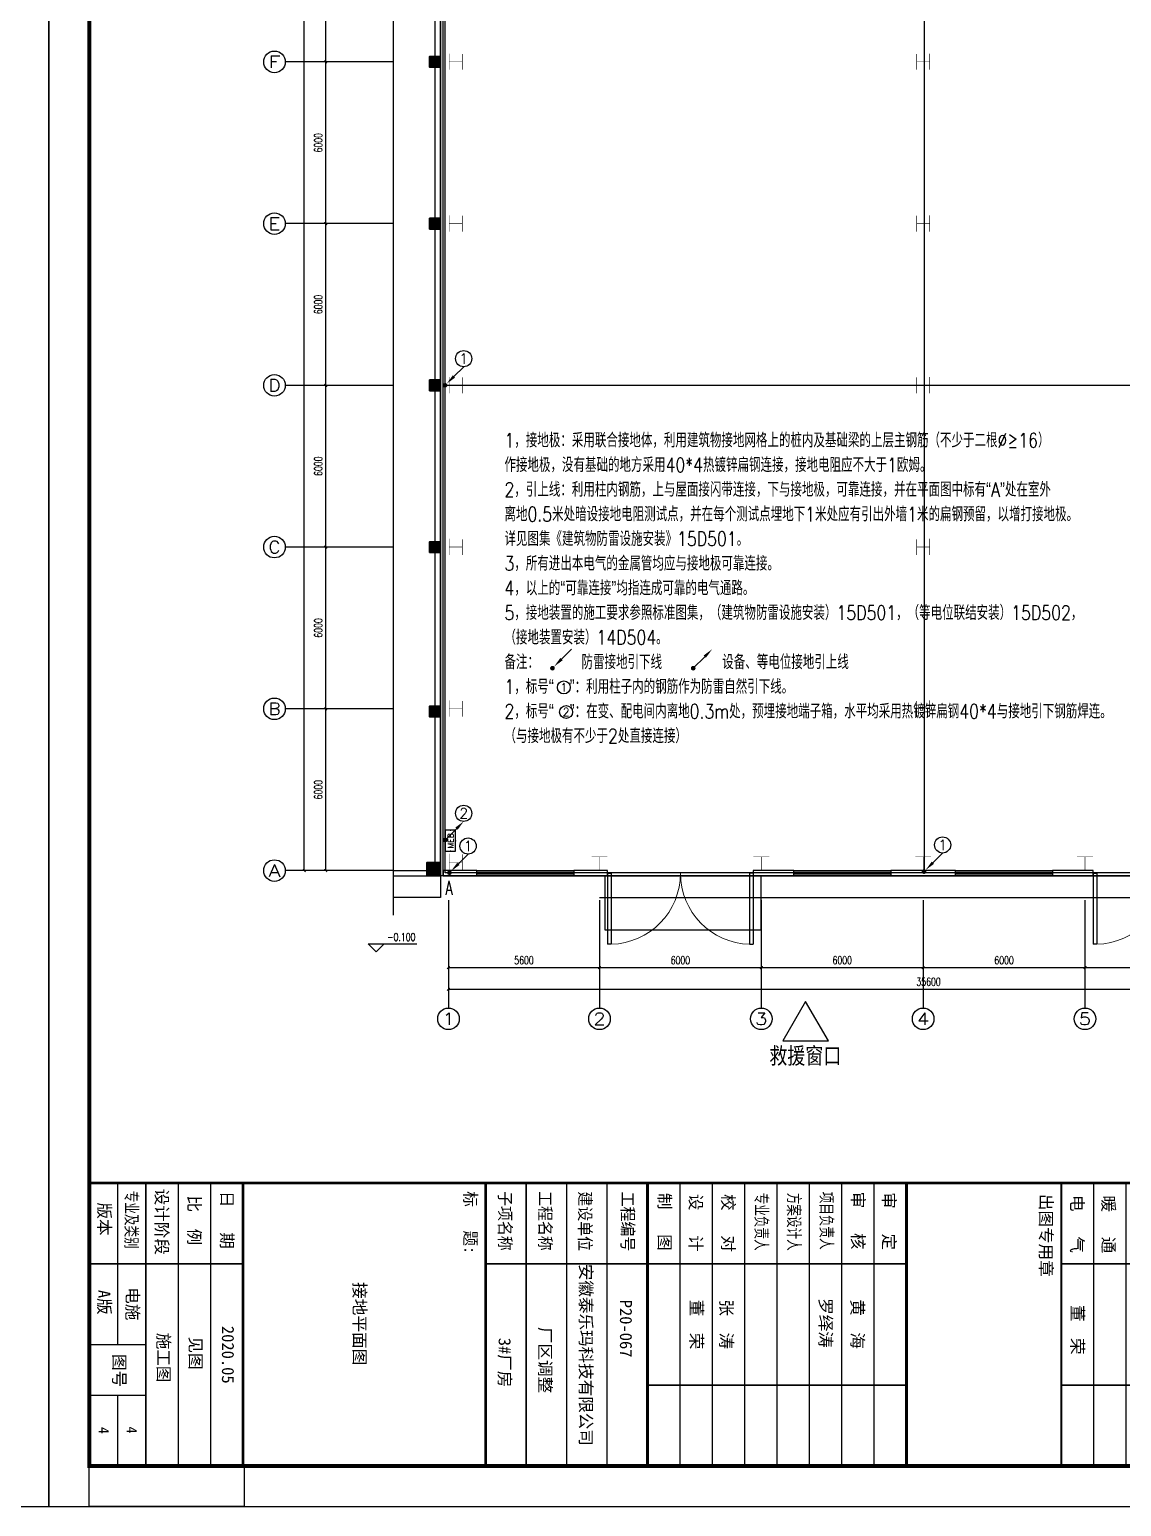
# Model space of a CAD drawing. Extents: x 524855 to 963750, y -788556 to -453694.
# Drawn here: x 806720 to 847203, y -725168 to -670378 of the extents above; entities that cross this region are included whole.
import ezdxf
from ezdxf.enums import TextEntityAlignment as Align

# ---------------------------------------------------------------- set-up
doc = ezdxf.new("R2010")
doc.units = 0
doc.header["$LTSCALE"] = 1000
doc.header["$MEASUREMENT"] = 0
doc.layers.get('0').update_dxf_attribs({"color": 8})
for name, color, linetype in [('AXIS', 8, 'Continuous'), ('AXIS_TEXT', 8, 'Continuous'), ('BZ_标准图框', 8, 'Continuous'), ('COLUMN', 8, 'Continuous'), ('DIM_ELEV', 8, 'Continuous'), ('DIM_SYMB', 8, 'Continuous'), ('E-BZ', 4, 'Continuous'), ('E-JD', 1, 'Continuous'), ('E-SB', 3, 'Continuous'), ('EQUIP_标注', 4, 'Continuous'), ('GROUND', 8, 'Continuous'), ('LWIRE', 4, 'Continuous'), ('PUB_HATCH', 8, 'Continuous'), ('PUB_TEXT', 8, 'Continuous'), ('RAIL', 8, 'Continuous'), ('TK(图框线)', 8, 'Continuous'), ('WALL', 8, 'Continuous'), ('WINDOW', 8, 'Continuous')]:
    doc.layers.add(name, color=color, linetype=linetype)
doc.layers.add('VHSoft_barcode', color=8, linetype='Continuous', plot=False)
doc.layers.add('柱', color=8, linetype='Continuous', lineweight=35)
doc.styles.add('-宋体', font='', dxfattribs={"width": 0.8})
doc.styles.add('_TCH_AXIS', font='COMPLEX', dxfattribs={"bigfont": 'GBCBIG'})
doc.styles.add('_TCH_DIM', font='SIMPLEX', dxfattribs={"bigfont": 'GBCBIG'})
doc.styles.add('_TCH_DIM_T3', font='SIMPLEX', dxfattribs={"width": 0.705882, "bigfont": 'GBCBIG'})
doc.styles.add('_TEL_ATTDEF', font='SIMPLEX', dxfattribs={"bigfont": 'HZTXT'})
doc.styles.add('_TEL_DIM', font='SIMPLEX', dxfattribs={"width": 0.8, "height": 3.5, "bigfont": 'HZTXT'})
doc.styles.add('COMPLEX', font='COMPLEX')
doc.styles.add('HT', font='simhei.ttf')
doc.styles.get("Standard").update_dxf_attribs({"font": 'gbenor.shx', "bigfont": 'gbcbig.shx'})
doc.styles.add('TG_LINETYPE', font='SIMPLEX', dxfattribs={"width": 0.8, "height": 3, "bigfont": 'HZTXT'})
doc.styles.add('宋体', font='')
doc.styles.add('宋体(0.8)', font='', dxfattribs={"width": 0.8})
doc.styles.get('-宋体').set_extended_font_data('SimSun')
doc.styles.get('宋体').set_extended_font_data('SimSun')
doc.styles.get('宋体(0.8)').set_extended_font_data('SimSun')
doc.linetypes.add('TG_／明', pattern='A,2,0,["/",TG_LINETYPE,S=0.05,R=-8.594367,X=-0.23,Y=-0.04],0', length=2)
doc.dimstyles.new('_TCH_ARCH&&100', dxfattribs={"dimtxt": 297.5, "dimasz": 100, "dimexe": 250, "dimexo": 300, "dimgap": 126.25, "dimtad": 1, "dimdec": 0, "dimzin": 0, "dimdsep": 46, "dimtxsty": '_TCH_DIM_T3', "dimblk": 'ARCHTICK', "dimcen": 0.09, "dimazin": 2, "dimtfac": 1, "dimtdec": 0, "dimtix": 1, "dimtmove": 2, "dimatfit": 3, "dimfxl": 0, "dimtolj": 1, "dimtzin": 0, "dimarcsym": 0})

# ---------------------------------------------------------------- blocks, each defined once
blk = doc.blocks.new('$WINLIB2D$00000001')
at = {"color": 0}
for points in [[(-0.5, 0.5), (-0.5, -0.5)], [(-0.5, 0.5), (0.5, 0.5)], [(0.5, -0.5), (0.5, 0.5)], [(0.5, 0.167), (-0.5, 0.167)], [(0.5, -0.167), (-0.5, -0.167)], [(-0.5, -0.5), (0.5, -0.5)]]:
    blk.add_lwpolyline(points, dxfattribs=at)
blk = doc.blocks.new('$DorLib2D$00000002')
for p, q in [((-0.5, 0), (-0.5, 0.4875)), ((-0.475, 0.4875), (-0.5, 0.4875)), ((-0.475, 0), (-0.475, 0.4875)), ((0.475, 0), (0.475, 0.4875)), ((0.475, 0.4875), (0.5, 0.4875)), ((0.5, 0), (0.5, 0.4875)), ((-0.5, 0), (-0.475, 0)), ((0.5, 0), (0.475, 0))]:
    blk.add_line(p, q)
at = {"lineweight": 13}
for centre, start, end in [((-0.4875, 0), 0, 88.53072), ((0.4875, 0), 91.46928, 180)]:
    blk.add_arc(centre, 0.4875, start, end, dxfattribs=at)
blk = doc.blocks.new('_FZH')
blk.add_lwpolyline([(-0.5, -0.5), (0.5, -0.5), (0.5, 0.5), (-0.5, 0.5)], close=True)
at = {"layer": 'PUB_HATCH'}
blk.add_solid([(-0.5, -0.5), (0.5, -0.5), (-0.5, 0.5), (0.5, 0.5)], dxfattribs=at)
blk = doc.blocks.new('_AXISO')
blk.add_circle((0, 0), 0.5)
at = {"layer": 'AXIS_TEXT', "style": 'COMPLEX', "width": 1.041667}
blk.add_attdef('A', text='', height=0.56, dxfattribs=at).set_placement((-0.25, -0.28), (0.25, -0.28), align=Align.FIT)
blk = doc.blocks.new('_ArchTick')
at = {"color": 0, "linetype": 'ByBlock', "const_width": 0.4}
blk.add_lwpolyline([(-0.5, -0.5), (0.5, 0.5)], dxfattribs=at)
blk = doc.blocks.new('*D65')
at = {"layer": 'AXIS', "color": 0, "lineweight": -2}
for p, q in [((696251, -702978), (696251, -706228)), ((731851, -702978), (731851, -706228)), ((696251, -705978), (731851, -705978))]:
    blk.add_line(p, q, dxfattribs=at)
at = {"layer": 'Defpoints', "color": 0}
for p in [(696251, -702678), (731851, -702678), (731851, -705978)]:
    blk.add_point(p, dxfattribs=at)
at = {"layer": 'AXIS', "color": 0, "lineweight": -2, "xscale": 100, "yscale": 100, "zscale": 100, "rotation": 180}
blk.add_blockref('_ArchTick', (696251, -705978), dxfattribs=at)
at = {"layer": 'AXIS', "color": 0, "lineweight": -2, "xscale": 100, "yscale": 100, "zscale": 100}
blk.add_blockref('_ArchTick', (731851, -705978), dxfattribs=at)
at = {"layer": 'AXIS', "color": 0, "insert": (714051, -705703), "char_height": 297.5, "attachment_point": 5, "style": '_TCH_DIM_T3'}
blk.add_mtext('\\A1;35600', dxfattribs=at)
blk = doc.blocks.new('*D79')
at = {"layer": 'AXIS', "color": 0, "lineweight": -2}
for p, q in [((693901, -629578), (690651, -629578)), ((690901, -701578), (690901, -629578)), ((693901, -701578), (690651, -701578))]:
    blk.add_line(p, q, dxfattribs=at)
at = {"layer": 'Defpoints', "color": 0}
for p in [(690901, -629578), (694201, -629578), (694201, -701578)]:
    blk.add_point(p, dxfattribs=at)
at = {"layer": 'AXIS', "color": 0, "lineweight": -2, "xscale": 100, "yscale": 100, "zscale": 100}
for p, rotation in [((690901, -629578), 90), ((690901, -701578), 270)]:
    blk.add_blockref('_ArchTick', p, dxfattribs=dict(at, rotation=rotation))
at = {"layer": 'AXIS', "color": 0, "insert": (690626, -665578), "char_height": 297.5, "attachment_point": 5, "rotation": 90, "style": '_TCH_DIM_T3'}
blk.add_mtext('\\A1;72000', dxfattribs=at)
blk = doc.blocks.new('*D80')
at = {"layer": 'AXIS', "color": 0, "lineweight": -2}
for p, q in [((693901, -695578), (691451, -695578)), ((691701, -701578), (691701, -695578)), ((693901, -701578), (691451, -701578))]:
    blk.add_line(p, q, dxfattribs=at)
at = {"layer": 'Defpoints', "color": 0}
for p in [(691701, -695578), (694201, -695578), (694201, -701578)]:
    blk.add_point(p, dxfattribs=at)
at = {"layer": 'AXIS', "color": 0, "lineweight": -2, "xscale": 100, "yscale": 100, "zscale": 100}
for p, rotation in [((691701, -695578), 90), ((691701, -701578), 270)]:
    blk.add_blockref('_ArchTick', p, dxfattribs=dict(at, rotation=rotation))
at = {"layer": 'AXIS', "color": 0, "insert": (691426, -698578), "char_height": 297.5, "attachment_point": 5, "rotation": 90, "style": '_TCH_DIM_T3'}
blk.add_mtext('\\A1;6000', dxfattribs=at)
blk = doc.blocks.new('*D81')
at = {"layer": 'AXIS', "color": 0, "lineweight": -2}
for p, q in [((693901, -689578), (691451, -689578)), ((691701, -695578), (691701, -689578)), ((693901, -695578), (691451, -695578))]:
    blk.add_line(p, q, dxfattribs=at)
at = {"layer": 'Defpoints', "color": 0}
for p in [(691701, -689578), (694201, -689578), (694201, -695578)]:
    blk.add_point(p, dxfattribs=at)
at = {"layer": 'AXIS', "color": 0, "lineweight": -2, "xscale": 100, "yscale": 100, "zscale": 100}
for p, rotation in [((691701, -689578), 90), ((691701, -695578), 270)]:
    blk.add_blockref('_ArchTick', p, dxfattribs=dict(at, rotation=rotation))
at = {"layer": 'AXIS', "color": 0, "insert": (691426, -692578), "char_height": 297.5, "attachment_point": 5, "rotation": 90, "style": '_TCH_DIM_T3'}
blk.add_mtext('\\A1;6000', dxfattribs=at)
blk = doc.blocks.new('*D82')
at = {"layer": 'AXIS', "color": 0, "lineweight": -2}
for p, q in [((693901, -683578), (691451, -683578)), ((691701, -689578), (691701, -683578)), ((693901, -689578), (691451, -689578))]:
    blk.add_line(p, q, dxfattribs=at)
at = {"layer": 'Defpoints', "color": 0}
for p in [(691701, -683578), (694201, -683578), (694201, -689578)]:
    blk.add_point(p, dxfattribs=at)
at = {"layer": 'AXIS', "color": 0, "lineweight": -2, "xscale": 100, "yscale": 100, "zscale": 100}
for p, rotation in [((691701, -683578), 90), ((691701, -689578), 270)]:
    blk.add_blockref('_ArchTick', p, dxfattribs=dict(at, rotation=rotation))
at = {"layer": 'AXIS', "color": 0, "insert": (691426, -686578), "char_height": 297.5, "attachment_point": 5, "rotation": 90, "style": '_TCH_DIM_T3'}
blk.add_mtext('\\A1;6000', dxfattribs=at)
blk = doc.blocks.new('*D83')
at = {"layer": 'AXIS', "color": 0, "lineweight": -2}
for p, q in [((693901, -677578), (691451, -677578)), ((691701, -683578), (691701, -677578)), ((693901, -683578), (691451, -683578))]:
    blk.add_line(p, q, dxfattribs=at)
at = {"layer": 'Defpoints', "color": 0}
for p in [(691701, -677578), (694201, -677578), (694201, -683578)]:
    blk.add_point(p, dxfattribs=at)
at = {"layer": 'AXIS', "color": 0, "lineweight": -2, "xscale": 100, "yscale": 100, "zscale": 100}
for p, rotation in [((691701, -677578), 90), ((691701, -683578), 270)]:
    blk.add_blockref('_ArchTick', p, dxfattribs=dict(at, rotation=rotation))
at = {"layer": 'AXIS', "color": 0, "insert": (691426, -680578), "char_height": 297.5, "attachment_point": 5, "rotation": 90, "style": '_TCH_DIM_T3'}
blk.add_mtext('\\A1;6000', dxfattribs=at)
blk = doc.blocks.new('*D84')
at = {"layer": 'AXIS', "color": 0, "lineweight": -2}
for p, q in [((693901, -671578), (691451, -671578)), ((691701, -677578), (691701, -671578)), ((693901, -677578), (691451, -677578))]:
    blk.add_line(p, q, dxfattribs=at)
at = {"layer": 'Defpoints', "color": 0}
for p in [(691701, -671578), (694201, -671578), (694201, -677578)]:
    blk.add_point(p, dxfattribs=at)
at = {"layer": 'AXIS', "color": 0, "lineweight": -2, "xscale": 100, "yscale": 100, "zscale": 100}
for p, rotation in [((691701, -671578), 90), ((691701, -677578), 270)]:
    blk.add_blockref('_ArchTick', p, dxfattribs=dict(at, rotation=rotation))
at = {"layer": 'AXIS', "color": 0, "insert": (691426, -674578), "char_height": 297.5, "attachment_point": 5, "rotation": 90, "style": '_TCH_DIM_T3'}
blk.add_mtext('\\A1;6000', dxfattribs=at)
blk = doc.blocks.new('*D85')
at = {"layer": 'AXIS', "color": 0, "lineweight": -2}
for p, q in [((693901, -665578), (691451, -665578)), ((691701, -671578), (691701, -665578)), ((693901, -671578), (691451, -671578))]:
    blk.add_line(p, q, dxfattribs=at)
at = {"layer": 'Defpoints', "color": 0}
for p in [(691701, -665578), (694201, -665578), (694201, -671578)]:
    blk.add_point(p, dxfattribs=at)
at = {"layer": 'AXIS', "color": 0, "lineweight": -2, "xscale": 100, "yscale": 100, "zscale": 100}
for p, rotation in [((691701, -665578), 90), ((691701, -671578), 270)]:
    blk.add_blockref('_ArchTick', p, dxfattribs=dict(at, rotation=rotation))
at = {"layer": 'AXIS', "color": 0, "insert": (691426, -668578), "char_height": 297.5, "attachment_point": 5, "rotation": 90, "style": '_TCH_DIM_T3'}
blk.add_mtext('\\A1;6000', dxfattribs=at)
blk = doc.blocks.new('*D92')
at = {"layer": 'AXIS', "color": 0, "lineweight": -2}
for p, q in [((696251, -702978), (696251, -705428)), ((701851, -702978), (701851, -705428)), ((696251, -705178), (701851, -705178))]:
    blk.add_line(p, q, dxfattribs=at)
at = {"layer": 'Defpoints', "color": 0}
for p in [(696251, -702678), (701851, -702678), (701851, -705178)]:
    blk.add_point(p, dxfattribs=at)
at = {"layer": 'AXIS', "color": 0, "lineweight": -2, "xscale": 100, "yscale": 100, "zscale": 100, "rotation": 180}
blk.add_blockref('_ArchTick', (696251, -705178), dxfattribs=at)
at = {"layer": 'AXIS', "color": 0, "lineweight": -2, "xscale": 100, "yscale": 100, "zscale": 100}
blk.add_blockref('_ArchTick', (701851, -705178), dxfattribs=at)
at = {"layer": 'AXIS', "color": 0, "insert": (699051, -704903), "char_height": 297.5, "attachment_point": 5, "style": '_TCH_DIM_T3'}
blk.add_mtext('\\A1;5600', dxfattribs=at)
blk = doc.blocks.new('*D93')
at = {"layer": 'AXIS', "color": 0, "lineweight": -2}
for p, q in [((701851, -702978), (701851, -705428)), ((707851, -702978), (707851, -705428)), ((701851, -705178), (707851, -705178))]:
    blk.add_line(p, q, dxfattribs=at)
at = {"layer": 'Defpoints', "color": 0}
for p in [(701851, -702678), (707851, -702678), (707851, -705178)]:
    blk.add_point(p, dxfattribs=at)
at = {"layer": 'AXIS', "color": 0, "lineweight": -2, "xscale": 100, "yscale": 100, "zscale": 100, "rotation": 180}
blk.add_blockref('_ArchTick', (701851, -705178), dxfattribs=at)
at = {"layer": 'AXIS', "color": 0, "lineweight": -2, "xscale": 100, "yscale": 100, "zscale": 100}
blk.add_blockref('_ArchTick', (707851, -705178), dxfattribs=at)
at = {"layer": 'AXIS', "color": 0, "insert": (704851, -704903), "char_height": 297.5, "attachment_point": 5, "style": '_TCH_DIM_T3'}
blk.add_mtext('\\A1;6000', dxfattribs=at)
blk = doc.blocks.new('*D94')
at = {"layer": 'AXIS', "color": 0, "lineweight": -2}
for p, q in [((707851, -702978), (707851, -705428)), ((713851, -702978), (713851, -705428)), ((707851, -705178), (713851, -705178))]:
    blk.add_line(p, q, dxfattribs=at)
at = {"layer": 'Defpoints', "color": 0}
for p in [(707851, -702678), (713851, -702678), (713851, -705178)]:
    blk.add_point(p, dxfattribs=at)
at = {"layer": 'AXIS', "color": 0, "lineweight": -2, "xscale": 100, "yscale": 100, "zscale": 100, "rotation": 180}
blk.add_blockref('_ArchTick', (707851, -705178), dxfattribs=at)
at = {"layer": 'AXIS', "color": 0, "lineweight": -2, "xscale": 100, "yscale": 100, "zscale": 100}
blk.add_blockref('_ArchTick', (713851, -705178), dxfattribs=at)
at = {"layer": 'AXIS', "color": 0, "insert": (710851, -704903), "char_height": 297.5, "attachment_point": 5, "style": '_TCH_DIM_T3'}
blk.add_mtext('\\A1;6000', dxfattribs=at)
blk = doc.blocks.new('*D95')
at = {"layer": 'AXIS', "color": 0, "lineweight": -2}
for p, q in [((713851, -702978), (713851, -705428)), ((719851, -702978), (719851, -705428)), ((713851, -705178), (719851, -705178))]:
    blk.add_line(p, q, dxfattribs=at)
at = {"layer": 'Defpoints', "color": 0}
for p in [(713851, -702678), (719851, -702678), (719851, -705178)]:
    blk.add_point(p, dxfattribs=at)
at = {"layer": 'AXIS', "color": 0, "lineweight": -2, "xscale": 100, "yscale": 100, "zscale": 100, "rotation": 180}
blk.add_blockref('_ArchTick', (713851, -705178), dxfattribs=at)
at = {"layer": 'AXIS', "color": 0, "lineweight": -2, "xscale": 100, "yscale": 100, "zscale": 100}
blk.add_blockref('_ArchTick', (719851, -705178), dxfattribs=at)
at = {"layer": 'AXIS', "color": 0, "insert": (716851, -704903), "char_height": 297.5, "attachment_point": 5, "style": '_TCH_DIM_T3'}
blk.add_mtext('\\A1;6000', dxfattribs=at)
blk = doc.blocks.new('*D96')
at = {"layer": 'AXIS', "color": 0, "lineweight": -2}
for p, q in [((719851, -702978), (719851, -705428)), ((725851, -702978), (725851, -705428)), ((719851, -705178), (725851, -705178))]:
    blk.add_line(p, q, dxfattribs=at)
at = {"layer": 'Defpoints', "color": 0}
for p in [(719851, -702678), (725851, -702678), (725851, -705178)]:
    blk.add_point(p, dxfattribs=at)
at = {"layer": 'AXIS', "color": 0, "lineweight": -2, "xscale": 100, "yscale": 100, "zscale": 100, "rotation": 180}
blk.add_blockref('_ArchTick', (719851, -705178), dxfattribs=at)
at = {"layer": 'AXIS', "color": 0, "lineweight": -2, "xscale": 100, "yscale": 100, "zscale": 100}
blk.add_blockref('_ArchTick', (725851, -705178), dxfattribs=at)
at = {"layer": 'AXIS', "color": 0, "insert": (722851, -704903), "char_height": 297.5, "attachment_point": 5, "style": '_TCH_DIM_T3'}
blk.add_mtext('\\A1;6000', dxfattribs=at)
blk = doc.blocks.new('$TelecSys$00000078')
for p, q in [((1.15, 1.15), (0.55, 0.55)), ((0.104, 0.104), (0.104, 0.104)), ((-0.104, -0.104), (-0.104, -0.104))]:
    blk.add_line(p, q)
at = {"const_width": 0.142}
blk.add_lwpolyline([(-0.071, 0, 1), (0.071, 0, 1)], format="xyb", close=True, dxfattribs=at)
blk.add_solid([(0.62, 0.48), (0.48, 0.62), (0.1, 0.1)])
at = {"width": 0.8, "flags": 9}
blk.add_attdef('A', (0, 0), '', height=0.00002, dxfattribs=at)
blk = doc.blocks.new('$TelecSys$00000079')
for p, q in [((0.7, 0.7), (0, 0)), ((0.104, 0.104), (0.104, 0.104)), ((-0.104, -0.104), (-0.104, -0.104))]:
    blk.add_line(p, q)
at = {"const_width": 0.142}
blk.add_lwpolyline([(-0.071, 0, 1), (0.071, 0, 1)], format="xyb", close=True, dxfattribs=at)
blk.add_solid([(0.63, 0.77), (0.77, 0.63), (1.15, 1.15)])
at = {"width": 0.8, "flags": 9}
blk.add_attdef('A', (0, 0), '', height=0.00002, dxfattribs=at)
blk = doc.blocks.new('$equip_U$00000125(DESKTOP-MDJN9SN)')
for p, q in [((-0.65, 0.65), (-0.65, 0)), ((0.65, 0.65), (-0.65, 0.65)), ((0.65, 0), (0.65, 0.65)), ((-0.65, 0), (0.65, 0))]:
    blk.add_line(p, q)
for p in [(-0.65, 0.325), (0, 0.65), (0.65, 0.325), (0, 0)]:
    blk.add_point(p)
at = {"color": 7, "style": '_TEL_DIM'}
blk.add_attdef('$TEXT$', text='', height=0.34, dxfattribs=at).set_placement((0.006, 0.343), align=Align.MIDDLE_CENTER)
at = {"color": 7, "style": '_TEL_DIM', "flags": 1}
for tag in ['A', 'REMARK']:
    blk.add_attdef(tag, text='', height=0.000025, dxfattribs=at).set_placement((0, 0), align=Align.MIDDLE_CENTER)
blk = doc.blocks.new('TQQQQQQQQ')
h = blk.add_hatch(color=256)
h.paths.add_polyline_path([(741343, -720757), (741343, -716030), (739954, -716030), (739067, -717566), (737077, -717566), (737077, -716491), (737077, -716030), (736616, -716030), (736616, -718027), (739333, -718027), (740220, -716491), (740882, -716491), (740882, -720296), (740652, -720296), (739765, -718760), (736616, -718760), (736616, -720757), (737077, -720757), (737077, -720296), (737077, -719528), (739322, -719528), (740031, -720757)])
h.paths.add_polyline_path([(740297, -720296), (739588, -719067), (737077, -719067), (737077, -718913), (739676, -718913), (740474, -720296)], flags=16)
h = blk.add_hatch(color=256)
h.paths.add_polyline_path([(739765, -720757), (739499, -720296), (739151, -720296), (739151, -720757)])
h.paths.add_polyline_path([(738920, -720296), (738536, -720296), (738536, -720757), (738920, -720757)])
h.paths.add_polyline_path([(738306, -720296), (737922, -720296), (737922, -720757), (738306, -720757)])
h.paths.add_polyline_path([(737307, -720757), (737691, -720757), (737691, -720296), (737307, -720296)])
h.paths.add_polyline_path([(738890, -717259), (739156, -716798), (737384, -716798), (737384, -717259)])
h.paths.add_polyline_path([(739688, -716030), (739151, -716030), (739151, -716491), (739422, -716491)])
h.paths.add_polyline_path([(738920, -716030), (738536, -716030), (738536, -716491), (738920, -716491)])
h.paths.add_polyline_path([(737922, -716491), (738306, -716491), (738306, -716030), (737922, -716030)])
h.paths.add_polyline_path([(737691, -716491), (737691, -716030), (737307, -716030), (737307, -716491)])
for points in [[(737077, -716030), (736616, -716030), (736616, -718027), (739333, -718027), (740220, -716491), (740882, -716491), (740882, -720296), (740652, -720296), (739765, -718760), (736616, -718760), (736616, -720757), (737077, -720757)], [(737077, -716030), (737077, -716491)], [(737077, -719528), (739322, -719528), (740031, -720757), (741343, -720757), (741343, -716030), (739954, -716030), (739067, -717566), (737077, -717566), (737077, -716491)], [(739688, -716030), (739151, -716030), (739151, -716491), (739422, -716491)], [(739688, -716030), (739422, -716491)], [(740474, -720296), (739676, -718913), (737077, -718913)], [(737077, -719067), (737077, -718913)], [(740297, -720296), (739588, -719067), (737077, -719067)], [(737077, -720296), (737077, -719528)], [(740031, -720757), (739537, -719902)], [(737077, -720296), (737077, -720757)], [(739499, -720296), (739151, -720296), (739151, -720757), (739765, -720757)], [(739765, -720757), (739499, -720296)], [(740474, -720296), (740297, -720296)]]:
    blk.add_lwpolyline(points)
for points in [[(737691, -716030), (737307, -716030), (737307, -716491), (737691, -716491)], [(738306, -716030), (737922, -716030), (737922, -716491), (738306, -716491)], [(738920, -716030), (738536, -716030), (738536, -716491), (738920, -716491)], [(738890, -717259), (739156, -716798), (737384, -716798), (737384, -717259)], [(737691, -720296), (737307, -720296), (737307, -720757), (737691, -720757)], [(738306, -720296), (737922, -720296), (737922, -720757), (738306, -720757)], [(738920, -720296), (738536, -720296), (738536, -720757), (738920, -720757)]]:
    blk.add_lwpolyline(points, close=True)
at = {"layer": 'BZ_标准图框'}
for points, const_width in [([(682932, -713168), (742932, -713168)], 105), ([(683982, -713168), (683982, -719168)], 52.5), ([(685032, -713168), (685032, -723668)], 52.5), ([(685032, -713168), (685032, -723668)], 52.5), ([(686232, -713168), (686232, -723668)], 52.5), ([(687432, -713168), (687432, -723668)], 52.5), ([(688632, -713168), (688632, -723668)], 105), ([(697632, -713168), (697632, -723668)], 105), ([(699132, -713168), (699132, -723668)], 52.5), ([(700632, -713168), (700632, -723668)], 52.5), ([(702132, -713168), (702132, -723668)], 52.5), ([(703632, -713168), (703632, -723668)], 105), ([(704832, -713168), (704832, -723668)], 52.5), ([(704832, -713168), (704832, -723668)], 52.5), ([(706032, -713168), (706032, -723668)], 52.5), ([(707232, -713168), (707232, -723668)], 52.5), ([(708432, -713168), (708432, -723668)], 52.5), ([(709632, -713168), (709632, -723668)], 52.5), ([(710832, -713168), (710832, -723668)], 52.5), ([(712032, -713168), (712032, -723668)], 52.5), ([(713232, -713168), (713232, -723668)], 105), ([(718970, -723668), (718970, -713168)], 75), ([(720170, -723668), (720170, -713168)], 52.5), ([(721370, -723668), (721370, -713168)], 52.5), ([(722570, -723668), (722570, -713168)], 52.5), ([(723770, -723668), (723770, -713168)], 52.5), ([(724970, -723668), (724970, -713168)], 52.5), ([(726170, -713168), (726170, -723668)], 105), ([(730667, -713216), (730667, -723716)], 105), ([(682932, -716168), (685032, -716168)], 52.5), ([(685032, -716168), (688632, -716168)], 52.5), ([(697632, -716168), (713232, -716168)], 52.5), ([(726170, -716168), (718970, -716168)], 52.5), ([(682932, -719168), (685032, -719168)], 52.5), ([(682932, -721043), (685032, -721043)], 52.5), ([(683982, -721043), (683982, -723668)], 52.5), ([(703631, -720668), (713232, -720668)], 52.5), ([(726170, -720668), (718970, -720668)], 52.5)]:
    blk.add_lwpolyline(points, dxfattribs=dict(at, const_width=const_width))
at = {"layer": 'VHSoft_barcode'}
blk.add_lwpolyline([(682932, -723668), (688682, -723668), (688682, -725168), (682932, -725168)], close=True, dxfattribs=at)
at = {"layer": 'BZ_标准图框', "style": 'HT'}
for s, height, width, p in [('专业及类别', 450, 0.7, (684279, -713457)), ('标   题:', 450, 0.95, (696841, -713471)), ('子项名称', 450, 0.9, (698129, -713470)), ('工程名称', 450, 0.9, (699616, -713470)), ('建设单位', 450, 0.9, (701095, -713480)), ('工程编号', 450, 0.9, (702675, -713491)), ('专业负责人', 450, 0.7, (707635, -713530)), ('方案设计人', 450, 0.7, (708844, -713532)), ('项目负责人', 450, 0.7, (710049, -713492)), ('给 排 水', 450, 0.85, (721722, -713602)), ('会签', 450, 0.85, (725308, -713609)), ('工程设计证书编号（甲级）：A134023074', 600, 0.6, (732104, -713605)), ('专业', 450, 0.85, (725295, -714723))]:
    blk.add_text(s, height=height, rotation=270, dxfattribs=dict(at, width=width)).set_placement(p)
for s, p in [('设计阶段', (685398, -713380)), ('比  例', (686602, -713632)), ('日   期', (687817, -713464)), ('制   图', (704043, -713536)), ('设   计', (705197, -713570)), ('校   对', (706399, -713579)), ('审   核', (711213, -713490)), ('审   定', (712361, -713510)), ('出图专用章', (718182, -713575)), ('电   气', (719336, -713614)), ('暖   通', (720498, -713629)), ('结   构', (722949, -713616)), ('建   筑', (724126, -713609)), ('注册师印章', (729715, -713619)), ('版本 ', (683268, -713892)), ('会签', (725369, -717012)), ('(正楷)', (725355, -718393)), ('图号', (683825, -719514))]:
    blk.add_text(s, height=450, rotation=270, dxfattribs=at).set_placement(p)
at = {"layer": 'BZ_标准图框', "style": 'HT', "width": 0.5}
blk.add_text('宣城市建筑设计院有限公司', height=1050, rotation=270, dxfattribs=at).set_placement((733854, -718361), align=Align.CENTER)
at = {"layer": 'TK(图框线)'}
for s, style, p in [('安徽泰乐玛科技有限公司', 'HT', (701123, -716168)), ('A版', 'HT', (683266, -717134)), ('电施', 'HT', (684317, -717035)), ('P20-067', '宋体', (702609, -717498)), ('董  荣', 'HT', (705222, -717498)), ('张  涛', 'HT', (706332, -717489)), ('罗绎涛', 'HT', (710012, -717439)), ('黄  海', 'HT', (711192, -717482)), ('董  荣', 'HT', (719347, -717693)), ('周百平', 'HT', (722935, -717693)), ('胡良东', 'HT', (724171, -717693)), ('张  涛', 'HT', (721739, -717693)), ('施工图', 'HT', (685464, -718724)), ('2020.05', 'HT', (687853, -718469)), ('厂区调整', 'HT', (699613, -718508)), ('见图', 'HT', (686653, -718862)), ('3#厂房', 'HT', (698113, -718909))]:
    blk.add_text(s, height=450, rotation=270, dxfattribs=dict(at, style=style)).set_placement(p)
at = {"layer": 'TK(图框线)', "style": '-宋体'}
blk.add_text('4', height=375, rotation=270, dxfattribs=at).set_placement((683286, -722344), align=Align.CENTER)
blk = doc.blocks.new('1FFF')
at = {"ltscale": 10, "const_width": 20}
for points in [[(696278.8, -671852.2), (696278.8, -671267.4)], [(696278.8, -671852.2), (696278.8, -671267.4)], [(696278.8, -671852.2), (696278.8, -671267.4)], [(696278.8, -671854.7), (696278.8, -671269.9)], [(696278.8, -671870.5), (696278.8, -671285.7)], [(696278.8, -671870.8), (696278.8, -671286)], [(696766.4, -671578.1), (696278.8, -671578.1)], [(696766.4, -671870.5), (696766.4, -671285.7)], [(713607.2, -671870.5), (713607.2, -671285.7)], [(713607.2, -671578.1), (714094.8, -671578.1)], [(714094.8, -671852.2), (714094.8, -671267.4)], [(714094.8, -671852.2), (714094.8, -671267.4)], [(714094.8, -671852.2), (714094.8, -671267.4)], [(714094.8, -671854.7), (714094.8, -671269.9)], [(714094.8, -671870.5), (714094.8, -671285.7)], [(714094.8, -671870.8), (714094.8, -671286)], [(696278.8, -677852.2), (696278.8, -677267.4)], [(696278.8, -677852.2), (696278.8, -677267.4)], [(696278.8, -677852.2), (696278.8, -677267.4)], [(696278.8, -677854.7), (696278.8, -677269.9)], [(696278.8, -677870.5), (696278.8, -677285.7)], [(696278.8, -677870.8), (696278.8, -677286)], [(696766.4, -677578.1), (696278.8, -677578.1)], [(696766.4, -677870.5), (696766.4, -677285.7)], [(713607.2, -677870.5), (713607.2, -677285.7)], [(713607.2, -677578.1), (714094.8, -677578.1)], [(714094.8, -677852.2), (714094.8, -677267.4)], [(714094.8, -677852.2), (714094.8, -677267.4)], [(714094.8, -677852.2), (714094.8, -677267.4)], [(714094.8, -677854.7), (714094.8, -677269.9)], [(714094.8, -677870.5), (714094.8, -677285.7)], [(714094.8, -677870.8), (714094.8, -677286)], [(696278.8, -683852.2), (696278.8, -683267.4)], [(696278.8, -683852.2), (696278.8, -683267.4)], [(696278.8, -683852.2), (696278.8, -683267.4)], [(696278.8, -683854.7), (696278.8, -683269.9)], [(696278.8, -683870.5), (696278.8, -683285.7)], [(696278.8, -683870.8), (696278.8, -683286)], [(696766.4, -683578.1), (696278.8, -683578.1)], [(696766.4, -683870.5), (696766.4, -683285.7)], [(713607.2, -683870.5), (713607.2, -683285.7)], [(713607.2, -683578.1), (714094.8, -683578.1)], [(714094.8, -683852.2), (714094.8, -683267.4)], [(714094.8, -683852.2), (714094.8, -683267.4)], [(714094.8, -683852.2), (714094.8, -683267.4)], [(714094.8, -683854.7), (714094.8, -683269.9)], [(714094.8, -683870.5), (714094.8, -683285.7)], [(714094.8, -683870.8), (714094.8, -683286)], [(696278.8, -689852.2), (696278.8, -689267.4)], [(696278.8, -689852.2), (696278.8, -689267.4)], [(696278.8, -689852.2), (696278.8, -689267.4)], [(696278.8, -689854.7), (696278.8, -689269.9)], [(696278.8, -689870.5), (696278.8, -689285.7)], [(696278.8, -689870.8), (696278.8, -689286)], [(696766.4, -689578.1), (696278.8, -689578.1)], [(696766.4, -689870.5), (696766.4, -689285.7)], [(713607.2, -689870.5), (713607.2, -689285.7)], [(713607.2, -689578.1), (714094.8, -689578.1)], [(714094.8, -689852.2), (714094.8, -689267.4)], [(714094.8, -689852.2), (714094.8, -689267.4)], [(714094.8, -689852.2), (714094.8, -689267.4)], [(714094.8, -689854.7), (714094.8, -689269.9)], [(714094.8, -689870.5), (714094.8, -689285.7)], [(714094.8, -689870.8), (714094.8, -689286)], [(696278.8, -695852.2), (696278.8, -695267.4)], [(696278.8, -695852.2), (696278.8, -695267.4)], [(696278.8, -695852.2), (696278.8, -695267.4)], [(696278.8, -695854.7), (696278.8, -695269.9)], [(696278.8, -695870.5), (696278.8, -695285.7)], [(696278.8, -695870.8), (696278.8, -695286)], [(696766.4, -695870.5), (696766.4, -695285.7)], [(713607.2, -695870.5), (713607.2, -695285.7)], [(714094.8, -695852.2), (714094.8, -695267.4)], [(714094.8, -695852.2), (714094.8, -695267.4)], [(714094.8, -695852.2), (714094.8, -695267.4)], [(714094.8, -695854.7), (714094.8, -695269.9)], [(714094.8, -695870.5), (714094.8, -695285.7)], [(714094.8, -695870.8), (714094.8, -695286)], [(696766.4, -695578.1), (696278.8, -695578.1)], [(713607.2, -695578.1), (714094.8, -695578.1)], [(696278.8, -701539.3), (696278.8, -700954.5)], [(696278.8, -701539.3), (696278.8, -700954.5)], [(696278.8, -701539.3), (696278.8, -700954.5)], [(696278.8, -701541.8), (696278.8, -700957)], [(696278.8, -701557.6), (696278.8, -700972.8)], [(696278.8, -701557.9), (696278.8, -700973.1)], [(696766.4, -701265.2), (696278.8, -701265.2)], [(696766.4, -701557.6), (696766.4, -700972.8)], [(702143.2, -701068.5), (701558.4, -701068.5)], [(701850.8, -701068.5), (701850.8, -701556.1)], [(708143.2, -701068.5), (707558.4, -701068.5)], [(707850.8, -701068.5), (707850.8, -701556.1)], [(714143.2, -701068.5), (713558.4, -701068.5)], [(713850.8, -701068.5), (713850.8, -701556.1)], [(720143.2, -701068.5), (719558.4, -701068.5)], [(719850.8, -701068.5), (719850.8, -701556.1)], [(702124.9, -701556.1), (701540.1, -701556.1)], [(702124.9, -701556.1), (701540.1, -701556.1)], [(702124.9, -701556.1), (701540.1, -701556.1)], [(702127.4, -701556.1), (701542.6, -701556.1)], [(702143.2, -701556.1), (701558.4, -701556.1)], [(702143.4, -701556.1), (701558.6, -701556.1)], [(708124.9, -701556.1), (707540.1, -701556.1)], [(708124.9, -701556.1), (707540.1, -701556.1)], [(708124.9, -701556.1), (707540.1, -701556.1)], [(708127.4, -701556.1), (707542.6, -701556.1)], [(708143.2, -701556.1), (707558.4, -701556.1)], [(708143.4, -701556.1), (707558.6, -701556.1)], [(714124.9, -701556.1), (713540.1, -701556.1)], [(714124.9, -701556.1), (713540.1, -701556.1)], [(714124.9, -701556.1), (713540.1, -701556.1)], [(714127.4, -701556.1), (713542.6, -701556.1)], [(714143.2, -701556.1), (713558.4, -701556.1)], [(714143.4, -701556.1), (713558.6, -701556.1)], [(720124.9, -701556.1), (719540.1, -701556.1)], [(720124.9, -701556.1), (719540.1, -701556.1)], [(720124.9, -701556.1), (719540.1, -701556.1)], [(720127.4, -701556.1), (719542.6, -701556.1)], [(720143.2, -701556.1), (719558.4, -701556.1)], [(720143.4, -701556.1), (719558.6, -701556.1)]]:
    blk.add_lwpolyline(points, dxfattribs=at)
at = {"flags": 128}
blk.add_lwpolyline([(709491.3, -706433.8), (708644.8, -707900.1), (710337.9, -707900.1)], close=True, dxfattribs=at)
at = {"layer": 'AXIS'}
for p, q in [((694201, -671578.1), (690201, -671578.1)), ((694201, -677578.1), (690201, -677578.1)), ((694201, -683578.1), (690201, -683578.1)), ((694201, -689578.1), (690201, -689578.1)), ((694201, -695578.1), (690201, -695578.1)), ((694201, -701578.1), (690201, -701578.1)), ((696251, -702678.1), (696251, -706678.1)), ((701851, -702678.1), (701851, -706678.1)), ((707851, -702678.1), (707851, -706678.1)), ((713851, -702678.1), (713851, -706678.1)), ((719851, -702678.1), (719851, -706678.1))]:
    blk.add_line(p, q, dxfattribs=at)
at = {"layer": 'DIM_ELEV'}
for p, q in [((693572.4, -704597), (693272.4, -704297)), ((693272.4, -704297), (695072.4, -704297)), ((693572.4, -704597), (693872.4, -704297))]:
    blk.add_line(p, q, dxfattribs=at)
at = {"layer": 'DIM_SYMB'}
blk.add_lwpolyline([(694201, -626625.6), (694201, -664814.4), (694411, -664890.9), (693991, -664964.9), (694201, -665039.4), (694201, -703228.3)], dxfattribs=at)
at = {"layer": 'GROUND'}
for p, q in [((694201, -701778.1), (695551, -701778.1)), ((695951, -701778.1), (695951, -702578.1)), ((696051, -701778.1), (732051, -701778.1)), ((695951, -702578.1), (694201, -702578.1)), ((701851, -702578.1), (732851, -702578.1))]:
    blk.add_line(p, q, dxfattribs=at)
blk.add_lwpolyline([(695951, -629378.1), (732051, -629378.1), (732051, -701778.1), (695951, -701778.1)], close=True, dxfattribs=at)
at = {"layer": 'RAIL', "color": 0, "ltscale": 0.5}
for p, q in [((695951, -701778.1), (695951, -629378.1)), ((696051, -701778.1), (696051, -629378.1))]:
    blk.add_line(p, q, dxfattribs=at)
at = {"layer": 'RAIL', "ltscale": 0.5}
blk.add_line((696051, -701778.1), (696051, -701578.1), dxfattribs=at)
blk.add_lwpolyline([(702051, -703778.1), (707851, -703778.1), (707851, -701778.1), (702051, -701778.1)], close=True, dxfattribs=at)
at = {"layer": 'WALL'}
for p, q in [((695751, -665778.1), (695751, -671378.1)), ((695951, -665778.1), (695951, -671378.1)), ((695751, -671778.1), (695751, -677378.1)), ((695951, -671778.1), (695951, -677378.1)), ((695751, -677778.1), (695751, -683378.1)), ((695951, -677778.1), (695951, -683378.1)), ((695751, -683778.1), (695751, -689378.1)), ((695951, -683778.1), (695951, -689378.1)), ((695751, -689778.1), (695751, -695478.1)), ((695951, -689778.1), (695951, -695478.1)), ((695751, -695878.1), (695751, -701278.1)), ((695951, -695878.1), (695951, -701278.1)), ((694201, -701578.1), (695451, -701578.1)), ((694201, -701578.1), (694201, -701778.1)), ((694201, -701778.1), (695451, -701778.1)), ((697301, -701578.1), (696051, -701578.1)), ((696051, -701578.1), (696051, -701778.1)), ((696051, -701778.1), (697301, -701778.1)), ((697301, -701778.1), (697301, -701578.1)), ((702151, -701578.1), (700901, -701578.1)), ((700901, -701578.1), (700901, -701778.1)), ((700901, -701778.1), (702151, -701778.1)), ((702151, -701778.1), (702151, -701578.1)), ((709051, -701578.1), (707551, -701578.1)), ((707551, -701578.1), (707551, -701778.1)), ((707551, -701778.1), (709051, -701778.1)), ((709051, -701778.1), (709051, -701578.1)), ((715051, -701578.1), (712651, -701578.1)), ((712651, -701578.1), (712651, -701778.1)), ((712651, -701778.1), (715051, -701778.1)), ((715051, -701778.1), (715051, -701578.1)), ((720151, -701578.1), (718651, -701578.1)), ((718651, -701578.1), (718651, -701778.1)), ((718651, -701778.1), (720151, -701778.1)), ((720151, -701778.1), (720151, -701578.1))]:
    blk.add_line(p, q, dxfattribs=at)
at = {"layer": '柱', "ltscale": 1}
for points in [[(695951, -671778.1), (695951, -671378.1), (695551, -671378.1), (695551, -671778.1)], [(695951, -677778.1), (695951, -677378.1), (695551, -677378.1), (695551, -677778.1)], [(695951, -683778.1), (695951, -683378.1), (695551, -683378.1), (695551, -683778.1)], [(695951, -689778.1), (695951, -689378.1), (695551, -689378.1), (695551, -689778.1)], [(695951, -695878.1), (695951, -695478.1), (695551, -695478.1), (695551, -695878.1)], [(695951, -701778.1), (695951, -701278.1), (695451, -701278.1), (695451, -701778.1)]]:
    blk.add_lwpolyline(points, close=True, dxfattribs=at)
at = {"layer": 'AXIS'}
ref = blk.add_blockref('_AXISO', (689801, -671578.1), dxfattribs=dict(at, xscale=800, yscale=800, zscale=800))
ref.add_attrib('A', 'F', dxfattribs={"layer": 'AXIS_TEXT', "ltscale": 0.5, "height": 452.5, "style": '_TCH_AXIS', "width": 1.3125}).set_placement((689574.8, -671804.4), (690027.3, -671804.4), align=Align.FIT)
ref = blk.add_blockref('_AXISO', (689801, -677578.1), dxfattribs=dict(at, xscale=800, yscale=800, zscale=800))
ref.add_attrib('A', 'E', dxfattribs={"layer": 'AXIS_TEXT', "ltscale": 0.5, "height": 452.5, "style": '_TCH_AXIS', "width": 1.3125}).set_placement((689574.8, -677804.4), (690027.3, -677804.4), align=Align.FIT)
ref = blk.add_blockref('_AXISO', (689801, -683578.1), dxfattribs=dict(at, xscale=800, yscale=800, zscale=800))
ref.add_attrib('A', 'D', dxfattribs={"layer": 'AXIS_TEXT', "ltscale": 0.5, "height": 452.5, "style": '_TCH_AXIS', "width": 1.235294}).set_placement((689574.8, -683804.4), (690027.3, -683804.4), align=Align.FIT)
ref = blk.add_blockref('_AXISO', (689801, -689578.1), dxfattribs=dict(at, xscale=800, yscale=800, zscale=800))
ref.add_attrib('A', 'C', dxfattribs={"layer": 'AXIS_TEXT', "ltscale": 0.5, "height": 452.5, "style": '_TCH_AXIS', "width": 1.4}).set_placement((689574.8, -689804.4), (690027.3, -689804.4), align=Align.FIT)
ref = blk.add_blockref('_AXISO', (689801, -695578.1), dxfattribs=dict(at, xscale=800, yscale=800, zscale=800))
ref.add_attrib('A', 'B', dxfattribs={"layer": 'AXIS_TEXT', "ltscale": 0.5, "height": 452.5, "style": '_TCH_AXIS', "width": 1.235294}).set_placement((689574.8, -695804.4), (690027.3, -695804.4), align=Align.FIT)
ref = blk.add_blockref('_AXISO', (689801, -701578.1), dxfattribs=dict(at, xscale=800, yscale=800, zscale=800))
ref.add_attrib('A', 'A', dxfattribs={"layer": 'AXIS_TEXT', "ltscale": 0.5, "height": 452.5, "style": '_TCH_AXIS', "width": 1.166667}).set_placement((689574.8, -701804.4), (690027.3, -701804.4), align=Align.FIT)
ref = blk.add_blockref('_AXISO', (696251, -707078.1), dxfattribs=dict(at, xscale=800, yscale=800, zscale=800))
ref.add_attrib('A', '1', dxfattribs={"layer": 'AXIS_TEXT', "ltscale": 0.5, "height": 452.5, "style": '_TCH_AXIS', "width": 2.333333}).set_placement((696024.8, -707304.4), (696477.3, -707304.4), align=Align.FIT)
ref = blk.add_blockref('_AXISO', (701851, -707078.1), dxfattribs=dict(at, xscale=800, yscale=800, zscale=800))
ref.add_attrib('A', '2', dxfattribs={"layer": 'AXIS_TEXT', "ltscale": 0.5, "height": 452.5, "style": '_TCH_AXIS', "width": 1.5}).set_placement((701624.8, -707304.4), (702077.3, -707304.4), align=Align.FIT)
ref = blk.add_blockref('_AXISO', (707851, -707078.1), dxfattribs=dict(at, xscale=800, yscale=800, zscale=800))
ref.add_attrib('A', '3', dxfattribs={"layer": 'AXIS_TEXT', "ltscale": 0.5, "height": 452.5, "style": '_TCH_AXIS', "width": 1.5}).set_placement((707624.8, -707304.4), (708077.3, -707304.4), align=Align.FIT)
ref = blk.add_blockref('_AXISO', (713851, -707078.1), dxfattribs=dict(at, xscale=800, yscale=800, zscale=800))
ref.add_attrib('A', '4', dxfattribs={"layer": 'AXIS_TEXT', "ltscale": 0.5, "height": 452.5, "style": '_TCH_AXIS', "width": 1.3125}).set_placement((713624.8, -707304.4), (714077.3, -707304.4), align=Align.FIT)
ref = blk.add_blockref('_AXISO', (719851, -707078.1), dxfattribs=dict(at, xscale=800, yscale=800, zscale=800))
ref.add_attrib('A', '5', dxfattribs={"layer": 'AXIS_TEXT', "ltscale": 0.5, "height": 452.5, "style": '_TCH_AXIS', "width": 1.5}).set_placement((719624.8, -707304.4), (720077.3, -707304.4), align=Align.FIT)
at = {"layer": 'COLUMN'}
for p, xscale, yscale, zscale in [((695751, -671578.1), 400, 400, 400), ((695751, -677578.1), 400, 400, 400), ((695751, -683578.1), 400, 400, 400), ((695751, -689578.1), 400, 400, 400), ((695751, -695678.1), 400, 400, 400), ((695701, -701528.1), 500.000000004773, 500.0078124994179, 500.0078124994179)]:
    blk.add_blockref('_FZH', p, dxfattribs=dict(at, xscale=xscale, yscale=yscale, zscale=zscale))
at = {"layer": 'WINDOW'}
for name, p, xscale, yscale, zscale in [('$WINLIB2D$00000001', (699101, -701678.1), 3600, -200, 3600), ('$DorLib2D$00000002', (704851, -701678.1), 5400, -5400, 5400), ('$WINLIB2D$00000001', (710851, -701678.1), 3600, -200, 3600), ('$WINLIB2D$00000001', (716851, -701678.1), 3600, -200, 3600), ('$DorLib2D$00000002', (722851, -701678.1), 5400, -5400, 5400)]:
    blk.add_blockref(name, p, dxfattribs=dict(at, xscale=xscale, yscale=yscale, zscale=zscale))
at = {"layer": 'DIM_ELEV', "color": 7, "style": '_TCH_DIM', "width": 0.705882}
blk.add_text('-0.100', height=297.5, dxfattribs=at).set_placement((693982.4, -704192))
at = {"layer": 'PUB_TEXT', "style": '宋体(0.8)', "width": 0.8}
blk.add_text('救援窗口', height=611.77, dxfattribs=at).set_placement((708147.2, -708751.1, 0.4))
at = {"layer": 'AXIS'}
for p1, p2, distance, picture, middle in [((694201, -701578.1), (694201, -629578.1), 3300, '*D79', (690626, -665578.1)), ((694201, -671578.1), (694201, -665578.1), 2500, '*D85', (691426, -668578.1)), ((694201, -677578.1), (694201, -671578.1), 2500, '*D84', (691426, -674578.1)), ((694201, -683578.1), (694201, -677578.1), 2500, '*D83', (691426, -680578.1)), ((694201, -689578.1), (694201, -683578.1), 2500, '*D82', (691426, -686578.1)), ((694201, -695578.1), (694201, -689578.1), 2500, '*D81', (691426, -692578.1)), ((694201, -701578.1), (694201, -695578.1), 2500, '*D80', (691426, -698578.1)), ((696251, -702678.1), (731851, -702678.1), -3300, '*D65', (714051, -705703.1)), ((696251, -702678.1), (701851, -702678.1), -2500, '*D92', (699051, -704903.1)), ((701851, -702678.1), (707851, -702678.1), -2500, '*D93', (704851, -704903.1)), ((707851, -702678.1), (713851, -702678.1), -2500, '*D94', (710851, -704903.1)), ((713851, -702678.1), (719851, -702678.1), -2500, '*D95', (716851, -704903.1)), ((719851, -702678.1), (725851, -702678.1), -2500, '*D96', (722851, -704903.1))]:
    dim = blk.add_aligned_dim(p1=p1, p2=p2, distance=distance, dimstyle='_TCH_ARCH&&100', dxfattribs=at)
    dim.commit()
    dim.dimension.update_dxf_attribs({"geometry": picture, "text_midpoint": middle})

msp = doc.modelspace()

# ---------------------------------------------------------------- linework, layer by layer
at = {"layer": 'E-BZ'}
for points in [[(744432, -725168), (807432, -725168), (807432, -613718), (744432, -613718)], [(807432, -725168), (870432, -725168), (870432, -613718), (807432, -613718)]]:
    msp.add_lwpolyline(points, close=True, dxfattribs=at)
at = {"layer": 'E-BZ', "const_width": 150}
msp.add_lwpolyline([(808932, -723668), (868932, -723668), (868932, -617468), (808932, -617468)], close=True, dxfattribs=at)
at = {"layer": 'E-JD', "linetype": 'TG_／明'}
msp.add_lwpolyline([(822126, -629489), (857973, -629489), (857973, -701658), (822126, -701658), (822126, -629489)], close=True, dxfattribs=at)
for points in [[(839892, -629593), (839892, -701658)], [(822125, -683577), (857973, -683577)]]:
    msp.add_lwpolyline(points, dxfattribs=at)
at = {"layer": 'EQUIP_标注'}
for centre, radius in [((822816, -682587), 300), ((826529, -694782), 240), ((826614, -695696), 240), ((822816, -699455), 300), ((822979, -700668), 300), ((840572, -700627), 300)]:
    msp.add_circle(centre, radius, dxfattribs=at)

# ---------------------------------------------------------------- block references
for name in ['1FFF', 'TQQQQQQQQ']:
    msp.add_blockref(name, (126000, 0))
at = {"layer": 'E-SB', "ltscale": 0.5}
ref = msp.add_blockref('$equip_U$00000125(DESKTOP-MDJN9SN)', (822126, -700473), dxfattribs=dict(at, xscale=600, yscale=600, zscale=600, rotation=270))
ref.add_attrib('$TEXT$', 'MEB', dxfattribs={"layer": '0', "color": 7, "height": 204, "rotation": 90, "style": '_TEL_ATTDEF'}).set_placement((822331, -700476), align=Align.MIDDLE_CENTER)
at = {"layer": 'EQUIP_标注', "xscale": 609.3914112001657, "yscale": 609.391411200026, "zscale": 609.3914112000001}
for name, p in [('$TelecSys$00000078', (826107, -694070)), ('$TelecSys$00000079', (831325, -694070))]:
    msp.add_blockref(name, p, dxfattribs=at)
at = {"layer": 'LWIRE', "ltscale": 0.5, "xscale": 600, "yscale": 600, "zscale": 600}
for name, p in [('$TelecSys$00000078', (822126, -683577)), ('$TelecSys$00000079', (822126, -700445)), ('$TelecSys$00000078', (822289, -701658)), ('$TelecSys$00000078', (839882, -701617))]:
    msp.add_blockref(name, p, dxfattribs=at)

# ---------------------------------------------------------------- texts
at = {"layer": 'E-BZ', "style": '_TEL_DIM', "width": 0.64}
msp.add_text('A', height=525, dxfattribs=at).set_placement((822138, -702482))
at = {"layer": 'E-BZ', "style": '宋体'}
msp.add_text('接地平面图', height=453.2, rotation=270, dxfattribs=at).set_placement((818732, -716844))
at = {"layer": 'E-BZ', "style": '-宋体'}
msp.add_text('4', height=375, rotation=270, dxfattribs=at).set_placement((810324, -722331), align=Align.CENTER)
at = {"layer": 'EQUIP_标注', "style": '_TEL_DIM'}
for s, height, p in [('1', 381, (822816, -682587)), ('1', 305, (826529, -694782)), ('2', 305, (826614, -695696)), ('2', 381, (822816, -699455)), ('1', 381, (822979, -700668)), ('1', 381, (840572, -700627))]:
    msp.add_text(s, height=height, dxfattribs=at).set_placement(p, align=Align.MIDDLE)
at = {"layer": 'EQUIP_标注', "style": '_TEL_DIM', "width": 0.8}
for s, height, p in [('1，接地极：采用联合接地体，利用建筑物接地网格上的桩内及基础梁的上层主钢筋（不少于二根%%C≥16）', 533.22, (824327, -685881)), ('作接地极，没有基础的地方采用40*4热镀锌扁钢连接，接地电阻应不大于1欧姆。', 533.22, (824327, -686795)), ('2，引上线：利用柱内钢筋，上与屋面接闪带连接，下与接地极，可靠连接，并在平面图中标有“A”处在室外', 533.22, (824327, -687709)), ('离地0.5米处暗设接地电阻测试点，并在每个测试点埋地下1米处应有引出外墙1米的扁钢预留，以增打接地极。', 533.22, (824327, -688623)), ('详见图集《建筑物防雷设施安装》15D501。', 533.22, (824327, -689537)), ('3，所有进出本电气的金属管均应与接地极可靠连接。', 533.22, (824327, -690452)), ('4，以上的“可靠连接”均指连成可靠的电气通路。', 533.22, (824327, -691366)), ('5，接地装置的施工要求参照标准图集，（建筑物防雷设施安装）15D501，（等电位联结安装）15D502，', 533.22, (824327, -692280)), ('（接地装置安装）14D504。', 533.22, (824327, -693194)), ('备注：', 533.2, (824327, -694108)), ('防雷接地引下线', 533.2, (827184, -694108)), ('设备、等电位接地引上线', 533.22, (832402, -694108)), ('1，标号“  ”：利用柱子内的钢筋作为防雷自然引下线。', 533.22, (824327, -695022)), ('2，标号“  ”：在变、配电间内离地0.3m处，预埋接地端子箱，水平均采用热镀锌扁钢40*4与接地引下钢筋焊连。', 533.22, (824327, -695936)), ('（与接地极有不少于2处直接连接）', 533.22, (824327, -696850))]:
    msp.add_text(s, height=height, dxfattribs=at).set_placement(p)

doc.saveas('drawing.dxf')
